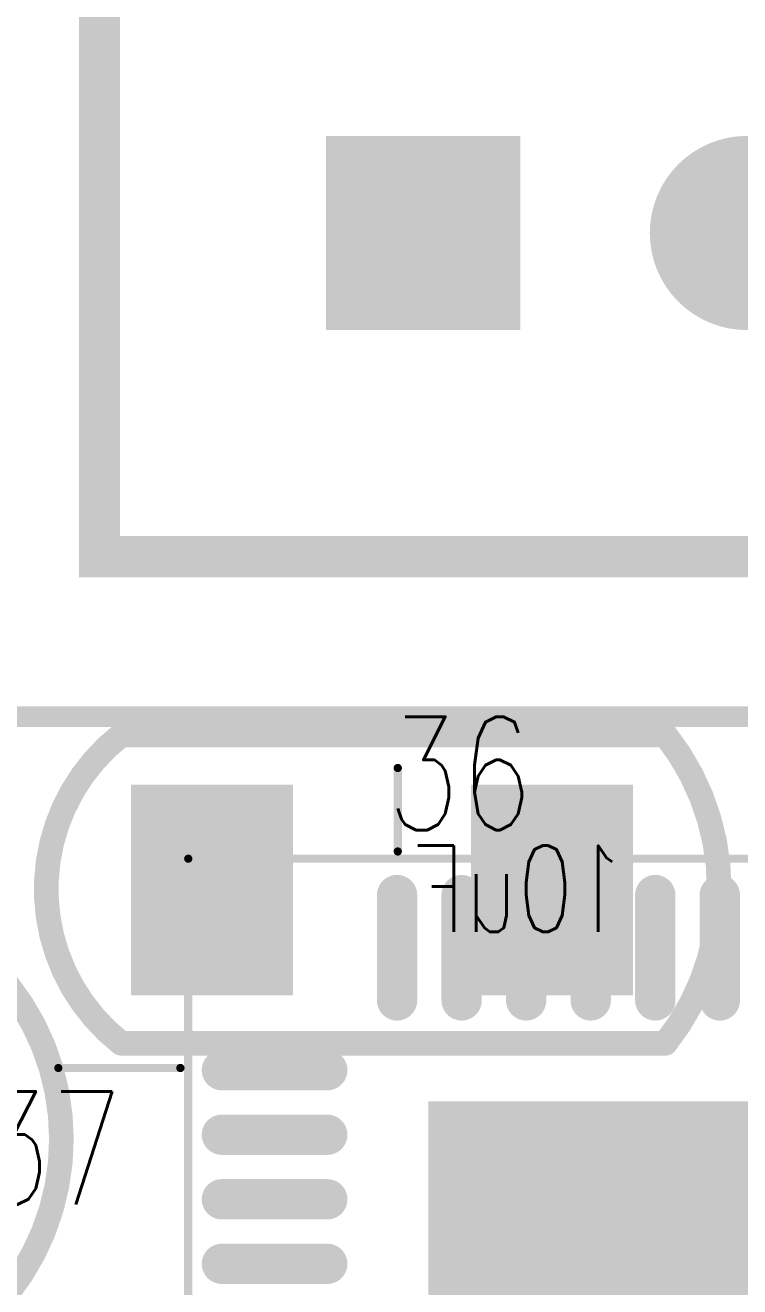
# Model space of a CAD drawing. Extents: x -10 to 105, y 1 to 70.
# Drawn here: x 6.43 to 10.85, y 48.35 to 56.15 of the extents above; entities that cross this region are included whole.
import ezdxf

# ---------------------------------------------------------------- set-up
doc = ezdxf.new("R2010")
doc.units = 0
doc.header["$MEASUREMENT"] = 0
doc.layers.get('0').update_dxf_attribs({"color": 4, "linetype": 'CONTINUOUS'})
for name, color, linetype in [('ATTRIBUTE_126', 56, 'CONTINUOUS'), ('ATTRIBUTE_129', 56, 'CONTINUOUS'), ('DRIL_NPLTE_THRU_01', 16, 'CONTINUOUS'), ('DRIL_NPLTE_THRU_02', 3, 'CONTINUOUS'), ('DRIL_NPLTE_THRU_03', 96, 'CONTINUOUS'), ('DRIL_NPLTE_THRU_04', 146, 'CONTINUOUS'), ('DRIL_NPLTE_THRU_05', 2, 'CONTINUOUS'), ('DRIL_NPLTE_THRU_06', 186, 'CONTINUOUS'), ('DRIL_PLTE_THRU_01', 16, 'CONTINUOUS'), ('DRIL_PLTE_THRU_02', 3, 'CONTINUOUS'), ('DRIL_PLTE_THRU_03', 96, 'CONTINUOUS'), ('DRIL_PLTE_THRU_04', 146, 'CONTINUOUS'), ('DRIL_PLTE_THRU_05', 2, 'CONTINUOUS'), ('DRIL_PLTE_THRU_06', 186, 'CONTINUOUS'), ('DRIL_SYMBOL', 4, 'CONTINUOUS'), ('PADS_BOT', 150, 'CONTINUOUS'), ('PADS_INNER', 1, 'CONTINUOUS'), ('PADS_TOP', 1, 'CONTINUOUS'), ('PART_BOT_2DLINE_00', 56, 'CONTINUOUS'), ('PART_TOP_2DLINE_00', 56, 'CONTINUOUS'), ('PART_TOP_2DLINE_01', 56, 'CONTINUOUS'), ('PART_TOP_TEXT_126', 56, 'CONTINUOUS')]:
    doc.layers.add(name, color=color, linetype=linetype)
doc.styles.add('W0$1', font='simplex', dxfattribs={"width": 0.75})
doc.styles.add('W0$1016', font='simplex', dxfattribs={"width": 0.75})

# ---------------------------------------------------------------- blocks, each defined once
blk = doc.blocks.new('SMOOTH_0$1524')
at = {"const_width": 0.0762}
blk.add_lwpolyline([(-0.0381, 0, 1), (0.0381, 0, 1)], format="xyb", close=True, dxfattribs=at)
blk = doc.blocks.new('PART_BODY_BOT_5732')
at = {"layer": 'PART_BOT_2DLINE_00', "const_width": 0.1524}
blk.add_lwpolyline([(-1.750822, 0.96266), (1.61183, 0.96266, -0.48611324), (1.61183, -0.94234), (-1.750822, -0.94234, -0.34872616)], format="xyb", close=True, dxfattribs=at)
at = {"layer": 'PART_BOT_2DLINE_00'}
for p in [(-1.750822, 0.96266), (1.61183, 0.96266), (-1.750822, -0.94234), (1.61183, -0.94234)]:
    blk.add_blockref('SMOOTH_0$1524', p, dxfattribs=at)
blk = doc.blocks.new('DRIL_HOLE_0')
blk.add_lwpolyline([(0, 0, 1), (0, 0, 1)], format="xyb", close=True)
blk = doc.blocks.new('PAD_0')
blk.add_lwpolyline([(0, 0, 1), (0, 0, 1)], format="xyb", close=True)
blk = doc.blocks.new('PAD_8')
at = {"const_width": 0.999998}
blk.add_lwpolyline([(-0.649986, 0), (0.649986, 0)], dxfattribs=at)
blk = doc.blocks.new('STK_BOT_9')
at = {"layer": 'DRIL_PLTE_THRU_01'}
blk.add_blockref('DRIL_HOLE_0', (0, 0), dxfattribs=at)
at = {"layer": 'DRIL_PLTE_THRU_02'}
blk.add_blockref('DRIL_HOLE_0', (0, 0), dxfattribs=at)
at = {"layer": 'DRIL_PLTE_THRU_03'}
blk.add_blockref('DRIL_HOLE_0', (0, 0), dxfattribs=at)
at = {"layer": 'DRIL_PLTE_THRU_04'}
blk.add_blockref('DRIL_HOLE_0', (0, 0), dxfattribs=at)
at = {"layer": 'DRIL_PLTE_THRU_05'}
blk.add_blockref('DRIL_HOLE_0', (0, 0), dxfattribs=at)
at = {"layer": 'DRIL_PLTE_THRU_06'}
blk.add_blockref('DRIL_HOLE_0', (0, 0), dxfattribs=at)
at = {"layer": 'PADS_BOT', "rotation": 90}
blk.add_blockref('PAD_8', (0, 0), dxfattribs=at)
at = {"layer": 'PADS_INNER'}
blk.add_blockref('PAD_0', (0, 0), dxfattribs=at)
at = {"layer": 'PADS_TOP'}
blk.add_blockref('PAD_0', (0, 0), dxfattribs=at)
blk = doc.blocks.new('SYM_BOT_8')
for name, p in [('STK_BOT_9', (-1.050036, 0.004572)), ('STK_BOT_9', (1.050036, 0.004572)), ('PART_BODY_BOT_5732', (0, 0))]:
    blk.add_blockref(name, p)
blk = doc.blocks.new('PART_BOT_136')
blk.add_blockref('SYM_BOT_8', (0, 0))
at = {"layer": 'ATTRIBUTE_129', "style": 'W0$1016', "width": 0.75}
blk.add_text('10uF', height=0.5334, dxfattribs=at).set_placement((-1.524, -0.254))
blk = doc.blocks.new('PART_BODY_TOP_5732')
at = {"layer": 'PART_TOP_2DLINE_00', "const_width": 0.1524}
blk.add_lwpolyline([(-1.750822, 0.96266), (1.61183, 0.96266, -0.48611324), (1.61183, -0.94234), (-1.750822, -0.94234, -0.34872616)], format="xyb", close=True, dxfattribs=at)
at = {"layer": 'PART_TOP_2DLINE_00'}
for p in [(-1.750822, 0.96266), (1.61183, 0.96266), (-1.750822, -0.94234), (1.61183, -0.94234)]:
    blk.add_blockref('SMOOTH_0$1524', p, dxfattribs=at)
blk = doc.blocks.new('STK_TOP_9')
at = {"layer": 'DRIL_PLTE_THRU_01'}
blk.add_blockref('DRIL_HOLE_0', (0, 0), dxfattribs=at)
at = {"layer": 'DRIL_PLTE_THRU_02'}
blk.add_blockref('DRIL_HOLE_0', (0, 0), dxfattribs=at)
at = {"layer": 'DRIL_PLTE_THRU_03'}
blk.add_blockref('DRIL_HOLE_0', (0, 0), dxfattribs=at)
at = {"layer": 'DRIL_PLTE_THRU_04'}
blk.add_blockref('DRIL_HOLE_0', (0, 0), dxfattribs=at)
at = {"layer": 'DRIL_PLTE_THRU_05'}
blk.add_blockref('DRIL_HOLE_0', (0, 0), dxfattribs=at)
at = {"layer": 'DRIL_PLTE_THRU_06'}
blk.add_blockref('DRIL_HOLE_0', (0, 0), dxfattribs=at)
at = {"layer": 'PADS_BOT'}
blk.add_blockref('PAD_0', (0, 0), dxfattribs=at)
at = {"layer": 'PADS_INNER'}
blk.add_blockref('PAD_0', (0, 0), dxfattribs=at)
at = {"layer": 'PADS_TOP', "rotation": 90}
blk.add_blockref('PAD_8', (0, 0), dxfattribs=at)
blk = doc.blocks.new('SYM_TOP_8')
for name, p in [('STK_TOP_9', (-1.050036, 0.004572)), ('STK_TOP_9', (1.050036, 0.004572)), ('PART_BODY_TOP_5732', (0, 0))]:
    blk.add_blockref(name, p)
blk = doc.blocks.new('PART_TOP_152')
blk.add_blockref('SYM_TOP_8', (0, 0))
at = {"layer": 'ATTRIBUTE_126', "style": 'W0$1016', "width": 0.75}
blk.add_text('10uF', height=0.5334, rotation=180, dxfattribs=at).set_placement((1.27, 0.762))
blk = doc.blocks.new('PART_BODY_TOP_5748')
at = {"layer": 'PART_TOP_2DLINE_01', "const_width": 0.127}
blk.add_lwpolyline([(-3.7, 4.5), (-3.7, -8.5)], dxfattribs=at)
blk = doc.blocks.new('DRIL_SLOT_0003900059000000900')
at = {"const_width": 0.5}
blk.add_lwpolyline([(0.25, -0.25), (0.25, 0.25, 1), (-0.25, 0.25), (-0.25, -0.25, 1)], format="xyb", close=True, dxfattribs=at)
blk = doc.blocks.new('PAD_16')
at = {"const_width": 1.8}
blk.add_lwpolyline([(-1.25, 0), (1.25, 0)], dxfattribs=at)
blk = doc.blocks.new('STK_TOP_24')
at = {"layer": 'DRIL_PLTE_THRU_01'}
blk.add_blockref('DRIL_SLOT_0003900059000000900', (0, 0), dxfattribs=at)
at = {"layer": 'DRIL_PLTE_THRU_02'}
blk.add_blockref('DRIL_SLOT_0003900059000000900', (0, 0), dxfattribs=at)
at = {"layer": 'DRIL_PLTE_THRU_03'}
blk.add_blockref('DRIL_SLOT_0003900059000000900', (0, 0), dxfattribs=at)
at = {"layer": 'DRIL_PLTE_THRU_04'}
blk.add_blockref('DRIL_SLOT_0003900059000000900', (0, 0), dxfattribs=at)
at = {"layer": 'DRIL_PLTE_THRU_05'}
blk.add_blockref('DRIL_SLOT_0003900059000000900', (0, 0), dxfattribs=at)
at = {"layer": 'DRIL_PLTE_THRU_06'}
blk.add_blockref('DRIL_SLOT_0003900059000000900', (0, 0), dxfattribs=at)
at = {"layer": 'PADS_BOT', "rotation": 90}
blk.add_blockref('PAD_16', (0, 0), dxfattribs=at)
at = {"layer": 'PADS_INNER', "rotation": 90}
blk.add_blockref('PAD_16', (0, 0), dxfattribs=at)
at = {"layer": 'PADS_TOP', "rotation": 90}
blk.add_blockref('PAD_16', (0, 0), dxfattribs=at)
blk = doc.blocks.new('SYM_TOP_24')
for name, p in [('PART_BODY_TOP_5748', (0, 0)), ('STK_TOP_24', (-4, 0))]:
    blk.add_blockref(name, p)
blk = doc.blocks.new('PART_TOP_162')
blk.add_blockref('SYM_TOP_24', (0, 0))
blk = doc.blocks.new('SMOOTH_0$0508')
at = {"const_width": 0.0254}
blk.add_lwpolyline([(-0.0127, 0, 1), (0.0127, 0, 1)], format="xyb", close=True, dxfattribs=at)
blk = doc.blocks.new('PART_BODY_TOP_5751')
at = {"layer": 'PART_TOP_2DLINE_00', "const_width": 0.0508}
for points in [[(-2.189, 3.5447), (-2.189, 4.0607)], [(-3.5317, 2.207), (-4.286, 2.207)]]:
    blk.add_lwpolyline(points, dxfattribs=at)
blk.add_lwpolyline([(-2.9693, -3.5001), (3.5001, -3.5001), (3.5001, 3.5001), (-3.4833, 3.5001), (-3.4833, -2.9448), (-3.1391, -3.3304)], close=True, dxfattribs=at)
at = {"layer": 'PART_TOP_2DLINE_00'}
for p in [(-2.189, 4.0607), (-3.4833, 3.5001), (-2.189, 3.5447), (-4.286, 2.207), (-3.5317, 2.207)]:
    blk.add_blockref('SMOOTH_0$0508', p, dxfattribs=at)
at = {"layer": 'PART_TOP_TEXT_126', "style": 'W0$1', "width": 0.75}
for s, p in [('36', (-2.2553, 3.6773)), ('37', (-4.785, 1.3627))]:
    blk.add_text(s, height=0.7, dxfattribs=at).set_placement(p)
blk = doc.blocks.new('PAD_22')
at = {"const_width": 0.12446}
blk.add_lwpolyline([(-0.32554, -0.06223), (0.32554, -0.06223, 1), (0.32554, 0.06223), (-0.32554, 0.06223, 1)], format="xyb", close=True, dxfattribs=at)
blk = doc.blocks.new('STK_TOP_33')
at = {"layer": 'DRIL_NPLTE_THRU_01'}
blk.add_blockref('DRIL_HOLE_0', (0, 0), dxfattribs=at)
at = {"layer": 'DRIL_NPLTE_THRU_02'}
blk.add_blockref('DRIL_HOLE_0', (0, 0), dxfattribs=at)
at = {"layer": 'DRIL_NPLTE_THRU_03'}
blk.add_blockref('DRIL_HOLE_0', (0, 0), dxfattribs=at)
at = {"layer": 'DRIL_NPLTE_THRU_04'}
blk.add_blockref('DRIL_HOLE_0', (0, 0), dxfattribs=at)
at = {"layer": 'DRIL_NPLTE_THRU_05'}
blk.add_blockref('DRIL_HOLE_0', (0, 0), dxfattribs=at)
at = {"layer": 'DRIL_NPLTE_THRU_06'}
blk.add_blockref('DRIL_HOLE_0', (0, 0), dxfattribs=at)
at = {"layer": 'PADS_BOT'}
blk.add_blockref('PAD_0', (0, 0), dxfattribs=at)
at = {"layer": 'PADS_INNER'}
blk.add_blockref('PAD_0', (0, 0), dxfattribs=at)
at = {"layer": 'PADS_TOP', "rotation": 90}
blk.add_blockref('PAD_22', (0, 0), dxfattribs=at)
blk = doc.blocks.new('STK_TOP_32')
at = {"layer": 'DRIL_NPLTE_THRU_01'}
blk.add_blockref('DRIL_HOLE_0', (0, 0), dxfattribs=at)
at = {"layer": 'DRIL_NPLTE_THRU_02'}
blk.add_blockref('DRIL_HOLE_0', (0, 0), dxfattribs=at)
at = {"layer": 'DRIL_NPLTE_THRU_03'}
blk.add_blockref('DRIL_HOLE_0', (0, 0), dxfattribs=at)
at = {"layer": 'DRIL_NPLTE_THRU_04'}
blk.add_blockref('DRIL_HOLE_0', (0, 0), dxfattribs=at)
at = {"layer": 'DRIL_NPLTE_THRU_05'}
blk.add_blockref('DRIL_HOLE_0', (0, 0), dxfattribs=at)
at = {"layer": 'DRIL_NPLTE_THRU_06'}
blk.add_blockref('DRIL_HOLE_0', (0, 0), dxfattribs=at)
at = {"layer": 'PADS_BOT'}
blk.add_blockref('PAD_0', (0, 0), dxfattribs=at)
at = {"layer": 'PADS_INNER'}
blk.add_blockref('PAD_0', (0, 0), dxfattribs=at)
at = {"layer": 'PADS_TOP'}
blk.add_blockref('PAD_22', (0, 0), dxfattribs=at)
blk = doc.blocks.new('DRIL_SYMBOL_2$5')
at = {"layer": 'DRIL_SYMBOL', "const_width": 0.0508}
for points in [[(0, -0.254), (0, 0.254)], [(-0.254, 0), (0.254, 0)]]:
    blk.add_lwpolyline(points, dxfattribs=at)
blk = doc.blocks.new('DRIL_HOLE_2$5')
at = {"const_width": 1.25}
blk.add_lwpolyline([(-0.625, 0, 1), (0.625, 0, 1)], format="xyb", close=True, dxfattribs=at)
blk.add_blockref('DRIL_SYMBOL_2$5', (0, 0))
blk = doc.blocks.new('PAD_23')
at = {"const_width": 4}
blk.add_lwpolyline([(-2, 0), (2, 0)], dxfattribs=at)
blk = doc.blocks.new('STK_TOP_34')
at = {"layer": 'DRIL_PLTE_THRU_01'}
blk.add_blockref('DRIL_HOLE_2$5', (0, 0), dxfattribs=at)
at = {"layer": 'DRIL_PLTE_THRU_02'}
blk.add_blockref('DRIL_HOLE_2$5', (0, 0), dxfattribs=at)
at = {"layer": 'DRIL_PLTE_THRU_03'}
blk.add_blockref('DRIL_HOLE_2$5', (0, 0), dxfattribs=at)
at = {"layer": 'DRIL_PLTE_THRU_04'}
blk.add_blockref('DRIL_HOLE_2$5', (0, 0), dxfattribs=at)
at = {"layer": 'DRIL_PLTE_THRU_05'}
blk.add_blockref('DRIL_HOLE_2$5', (0, 0), dxfattribs=at)
at = {"layer": 'DRIL_PLTE_THRU_06'}
blk.add_blockref('DRIL_HOLE_2$5', (0, 0), dxfattribs=at)
at = {"layer": 'PADS_BOT'}
blk.add_blockref('PAD_23', (0, 0), dxfattribs=at)
at = {"layer": 'PADS_INNER'}
blk.add_blockref('PAD_23', (0, 0), dxfattribs=at)
at = {"layer": 'PADS_TOP'}
blk.add_blockref('PAD_23', (0, 0), dxfattribs=at)
blk = doc.blocks.new('SYM_TOP_27')
for name, p in [('PART_BODY_TOP_5751', (0, 0)), ('STK_TOP_33', (-2.19329, 2.95)), ('STK_TOP_33', (-1.79451, 2.95)), ('STK_TOP_33', (-1.39573, 2.95)), ('STK_TOP_33', (-0.99695, 2.95)), ('STK_TOP_33', (-0.59817, 2.95)), ('STK_TOP_33', (-0.19939, 2.95)), ('STK_TOP_32', (-2.95, 2.19329)), ('STK_TOP_34', (0, 0)), ('STK_TOP_32', (-2.95, 1.79451)), ('STK_TOP_32', (-2.95, 1.39573)), ('STK_TOP_32', (-2.95, 0.99695))]:
    blk.add_blockref(name, p)
blk = doc.blocks.new('PART_TOP_174')
blk.add_blockref('SYM_TOP_27', (0, 0))
blk = doc.blocks.new('SMOOTH_0$254')
at = {"const_width": 0.127}
blk.add_lwpolyline([(-0.0635, 0, 1), (0.0635, 0, 1)], format="xyb", close=True, dxfattribs=at)
blk = doc.blocks.new('PART_BODY_TOP_5810')
at = {"layer": 'PART_TOP_2DLINE_00', "const_width": 0.254}
blk.add_lwpolyline([(-2, 2), (4, 2), (4, -4), (-2, -4)], close=True, dxfattribs=at)
at = {"layer": 'PART_TOP_2DLINE_00'}
for p in [(-2, 2), (4, 2), (-2, -4), (4, -4)]:
    blk.add_blockref('SMOOTH_0$254', p, dxfattribs=at)
blk = doc.blocks.new('DRIL_SYMBOL_0$8')
at = {"layer": 'DRIL_SYMBOL', "const_width": 0.0508}
for points in [[(0, -0.254), (0, 0.254)], [(-0.254, 0), (0.254, 0)]]:
    blk.add_lwpolyline(points, dxfattribs=at)
blk = doc.blocks.new('DRIL_HOLE_0$8')
at = {"const_width": 0.4}
blk.add_lwpolyline([(-0.2, 0, 1), (0.2, 0, 1)], format="xyb", close=True, dxfattribs=at)
blk.add_blockref('DRIL_SYMBOL_0$8', (0, 0))
blk = doc.blocks.new('PAD_13')
at = {"const_width": 0.6}
blk.add_lwpolyline([(0, -0.3, 1), (0, 0.3, 1)], format="xyb", close=True, dxfattribs=at)
blk = doc.blocks.new('PAD_35')
at = {"const_width": 1.2}
blk.add_lwpolyline([(-0.6, 0), (0.6, 0)], dxfattribs=at)
blk = doc.blocks.new('STK_TOP_58')
at = {"layer": 'DRIL_PLTE_THRU_01'}
blk.add_blockref('DRIL_HOLE_0$8', (0, 0), dxfattribs=at)
at = {"layer": 'DRIL_PLTE_THRU_02'}
blk.add_blockref('DRIL_HOLE_0$8', (0, 0), dxfattribs=at)
at = {"layer": 'DRIL_PLTE_THRU_03'}
blk.add_blockref('DRIL_HOLE_0$8', (0, 0), dxfattribs=at)
at = {"layer": 'DRIL_PLTE_THRU_04'}
blk.add_blockref('DRIL_HOLE_0$8', (0, 0), dxfattribs=at)
at = {"layer": 'DRIL_PLTE_THRU_05'}
blk.add_blockref('DRIL_HOLE_0$8', (0, 0), dxfattribs=at)
at = {"layer": 'DRIL_PLTE_THRU_06'}
blk.add_blockref('DRIL_HOLE_0$8', (0, 0), dxfattribs=at)
at = {"layer": 'PADS_BOT'}
blk.add_blockref('PAD_35', (0, 0), dxfattribs=at)
at = {"layer": 'PADS_INNER'}
blk.add_blockref('PAD_13', (0, 0), dxfattribs=at)
at = {"layer": 'PADS_TOP'}
blk.add_blockref('PAD_35', (0, 0), dxfattribs=at)
blk = doc.blocks.new('STK_TOP_57')
at = {"layer": 'DRIL_PLTE_THRU_01'}
blk.add_blockref('DRIL_HOLE_0$8', (0, 0), dxfattribs=at)
at = {"layer": 'DRIL_PLTE_THRU_02'}
blk.add_blockref('DRIL_HOLE_0$8', (0, 0), dxfattribs=at)
at = {"layer": 'DRIL_PLTE_THRU_03'}
blk.add_blockref('DRIL_HOLE_0$8', (0, 0), dxfattribs=at)
at = {"layer": 'DRIL_PLTE_THRU_04'}
blk.add_blockref('DRIL_HOLE_0$8', (0, 0), dxfattribs=at)
at = {"layer": 'DRIL_PLTE_THRU_05'}
blk.add_blockref('DRIL_HOLE_0$8', (0, 0), dxfattribs=at)
at = {"layer": 'DRIL_PLTE_THRU_06'}
blk.add_blockref('DRIL_HOLE_0$8', (0, 0), dxfattribs=at)
at = {"layer": 'PADS_BOT'}
blk.add_blockref('PAD_13', (0, 0), dxfattribs=at)
at = {"layer": 'PADS_INNER'}
blk.add_blockref('PAD_13', (0, 0), dxfattribs=at)
at = {"layer": 'PADS_TOP'}
blk.add_blockref('PAD_13', (0, 0), dxfattribs=at)
blk = doc.blocks.new('SYM_TOP_69')
for name, p in [('PART_BODY_TOP_5810', (0, 0)), ('STK_TOP_58', (0, 0)), ('STK_TOP_57', (2, 0)), ('STK_TOP_57', (0, -2)), ('STK_TOP_57', (2, -2))]:
    blk.add_blockref(name, p)
blk = doc.blocks.new('PART_TOP_366')
blk.add_blockref('SYM_TOP_69', (0, 0))

msp = doc.modelspace()

# ---------------------------------------------------------------- block references
for name, p, rotation in [('PART_TOP_162', (4.8514, 55.5752), 90), ('PART_TOP_366', (8.89, 54.864), 90), ('PART_TOP_152', (4.572, 49.276), 180)]:
    msp.add_blockref(name, p, dxfattribs=dict(rotation=rotation))
msp.add_blockref('PART_TOP_174', (10.922, 47.498))
at = {"xscale": -1}
msp.add_blockref('PART_BOT_136', (8.636, 50.8), dxfattribs=at)

doc.saveas('drawing.dxf')
